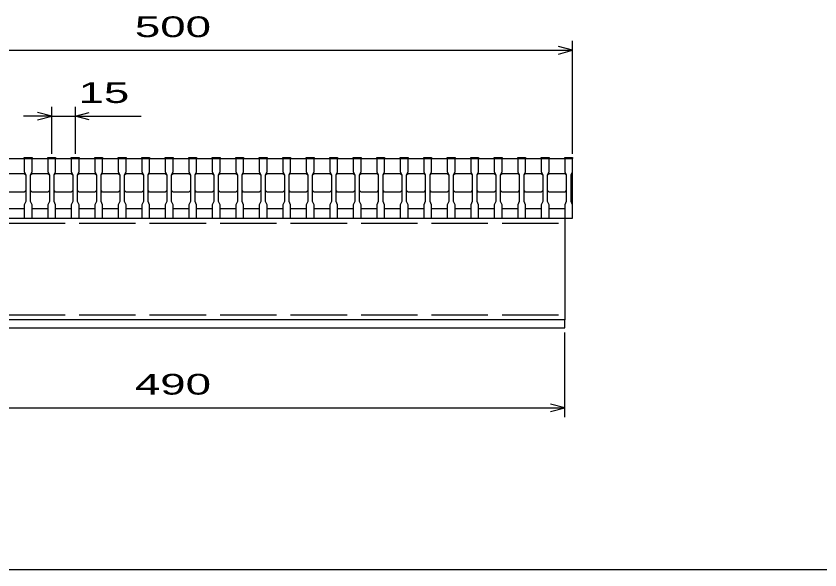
# Model space of a CAD drawing. Units: millimetres, scale not verified. Extents: x -1092 to 1039, y -770 to 632.
# Drawn here: x -658 to -145, y -688 to -335 of the extents above; entities that cross this region are included whole.
import ezdxf
from ezdxf.enums import TextEntityAlignment as Align

# ---------------------------------------------------------------- set-up
doc = ezdxf.new("R2010")
doc.units = ezdxf.units.MM
doc.header["$LTSCALE"] = 6
doc.linetypes.add('DASHED', pattern=[7.5, 6, -1.5])
for name, color, linetype, lineweight in [('0_2', 150, 'Continuous', 25), ('16', 3, 'Continuous', 25), ('22', 4, 'Continuous', 25)]:
    doc.layers.add(name, color=color, linetype=linetype, lineweight=lineweight)
doc.styles.add('ベクトル', font='')
doc.styles.get('ベクトル').set_extended_font_data('ベクトル')

msp = doc.modelspace()

# ---------------------------------------------------------------- linework, layer by layer
at = {"layer": '0_2'}
msp.add_line((1038.6, -687.9), (-1037.4, -687.9), dxfattribs=at)
at = {"layer": '16'}
for p, q in [((-803, -425.5), (-303, -425.5)), ((-653, -425.5), (-653, -424.8)), ((-653, -424.8), (-648, -424.8)), ((-653, -425.5), (-653, -434)), ((-648, -425.5), (-653, -425.5)), ((-648, -424.8), (-648, -425.5)), ((-648, -434), (-648, -425.5)), ((-638, -425.5), (-638, -424.8)), ((-638, -424.8), (-633, -424.8)), ((-638, -425.5), (-638, -434)), ((-633, -425.5), (-638, -425.5)), ((-633, -424.8), (-633, -425.5)), ((-633, -434), (-633, -425.5)), ((-623, -425.5), (-623, -424.8)), ((-623, -424.8), (-618, -424.8)), ((-623, -425.5), (-623, -434)), ((-618, -425.5), (-623, -425.5)), ((-618, -424.8), (-618, -425.5)), ((-618, -434), (-618, -425.5)), ((-608, -425.5), (-608, -424.8)), ((-608, -424.8), (-603, -424.8)), ((-608, -425.5), (-608, -434)), ((-603, -425.5), (-608, -425.5)), ((-603, -424.8), (-603, -425.5)), ((-603, -434), (-603, -425.5)), ((-593, -425.5), (-593, -424.8)), ((-593, -424.8), (-588, -424.8)), ((-593, -425.5), (-593, -434)), ((-588, -425.5), (-593, -425.5)), ((-588, -424.8), (-588, -425.5)), ((-588, -434), (-588, -425.5)), ((-578, -425.5), (-578, -424.8)), ((-578, -424.8), (-573, -424.8)), ((-578, -425.5), (-578, -434)), ((-573, -425.5), (-578, -425.5)), ((-573, -424.8), (-573, -425.5)), ((-573, -434), (-573, -425.5)), ((-563, -425.5), (-563, -424.8)), ((-563, -424.8), (-558, -424.8)), ((-563, -425.5), (-563, -434)), ((-558, -425.5), (-563, -425.5)), ((-558, -424.8), (-558, -425.5)), ((-558, -434), (-558, -425.5)), ((-548, -425.5), (-548, -424.8)), ((-548, -424.8), (-543, -424.8)), ((-548, -425.5), (-548, -434)), ((-543, -425.5), (-548, -425.5)), ((-543, -424.8), (-543, -425.5)), ((-543, -434), (-543, -425.5)), ((-533, -425.5), (-533, -424.8)), ((-533, -424.8), (-528, -424.8)), ((-533, -425.5), (-533, -434)), ((-528, -425.5), (-533, -425.5)), ((-528, -424.8), (-528, -425.5)), ((-528, -434), (-528, -425.5)), ((-518, -425.5), (-518, -424.8)), ((-518, -424.8), (-513, -424.8)), ((-518, -425.5), (-518, -434)), ((-513, -425.5), (-518, -425.5)), ((-513, -424.8), (-513, -425.5)), ((-513, -434), (-513, -425.5)), ((-503, -425.5), (-503, -424.8)), ((-503, -424.8), (-498, -424.8)), ((-503, -425.5), (-503, -434)), ((-498, -425.5), (-503, -425.5)), ((-498, -424.8), (-498, -425.5)), ((-498, -434), (-498, -425.5)), ((-488, -425.5), (-488, -424.8)), ((-488, -424.8), (-483, -424.8)), ((-488, -425.5), (-488, -434)), ((-483, -425.5), (-488, -425.5)), ((-483, -424.8), (-483, -425.5)), ((-483, -434), (-483, -425.5)), ((-473, -425.5), (-473, -424.8)), ((-473, -424.8), (-468, -424.8)), ((-473, -425.5), (-473, -434)), ((-468, -425.5), (-473, -425.5)), ((-468, -424.8), (-468, -425.5)), ((-468, -434), (-468, -425.5)), ((-458, -425.5), (-458, -424.8)), ((-458, -424.8), (-453, -424.8)), ((-458, -425.5), (-458, -434)), ((-453, -425.5), (-458, -425.5)), ((-453, -424.8), (-453, -425.5)), ((-453, -434), (-453, -425.5)), ((-443, -425.5), (-443, -424.8)), ((-443, -424.8), (-438, -424.8)), ((-443, -425.5), (-443, -434)), ((-438, -425.5), (-443, -425.5)), ((-438, -424.8), (-438, -425.5)), ((-438, -434), (-438, -425.5)), ((-428, -425.5), (-428, -424.8)), ((-428, -424.8), (-423, -424.8)), ((-428, -425.5), (-428, -434)), ((-423, -425.5), (-428, -425.5)), ((-423, -424.8), (-423, -425.5)), ((-423, -434), (-423, -425.5)), ((-413, -425.5), (-413, -424.8)), ((-413, -424.8), (-408, -424.8)), ((-413, -425.5), (-413, -434)), ((-408, -425.5), (-413, -425.5)), ((-408, -424.8), (-408, -425.5)), ((-408, -434), (-408, -425.5)), ((-398, -425.5), (-398, -424.8)), ((-398, -424.8), (-393, -424.8)), ((-398, -425.5), (-398, -434)), ((-393, -425.5), (-398, -425.5)), ((-393, -424.8), (-393, -425.5)), ((-393, -434), (-393, -425.5)), ((-383, -425.5), (-383, -424.8)), ((-383, -424.8), (-378, -424.8)), ((-383, -425.5), (-383, -434)), ((-378, -425.5), (-383, -425.5)), ((-378, -424.8), (-378, -425.5)), ((-378, -434), (-378, -425.5)), ((-368, -425.5), (-368, -424.8)), ((-368, -424.8), (-363, -424.8)), ((-368, -425.5), (-368, -434)), ((-363, -425.5), (-368, -425.5)), ((-363, -424.8), (-363, -425.5)), ((-363, -434), (-363, -425.5)), ((-353, -425.5), (-353, -424.8)), ((-353, -424.8), (-348, -424.8)), ((-353, -425.5), (-353, -434)), ((-348, -425.5), (-353, -425.5)), ((-348, -424.8), (-348, -425.5)), ((-348, -434), (-348, -425.5)), ((-338, -425.5), (-338, -424.8)), ((-338, -424.8), (-333, -424.8)), ((-338, -425.5), (-338, -434)), ((-333, -425.5), (-338, -425.5)), ((-333, -424.8), (-333, -425.5)), ((-333, -434), (-333, -425.5)), ((-323, -425.5), (-323, -424.8)), ((-323, -424.8), (-318, -424.8)), ((-323, -425.5), (-323, -434)), ((-318, -425.5), (-323, -425.5)), ((-318, -424.8), (-318, -425.5)), ((-318, -434), (-318, -425.5)), ((-308, -425.5), (-308, -424.8)), ((-308, -424.8), (-303, -424.8)), ((-308, -425.5), (-308, -434)), ((-303, -425.5), (-308, -425.5)), ((-303, -424.8), (-303, -425.5)), ((-303, -434), (-303, -425.5)), ((-303, -457.5), (-303, -425.5)), ((-663, -435), (-653, -435)), ((-653, -434), (-652, -436)), ((-653, -435), (-652, -436)), ((-652, -436), (-652, -453)), ((-649, -436), (-648, -434)), ((-649, -436), (-648, -435)), ((-649, -453), (-649, -436)), ((-648, -435), (-638, -435)), ((-638, -434), (-637, -436)), ((-638, -435), (-637, -436)), ((-637, -436), (-637, -453)), ((-634, -436), (-633, -434)), ((-634, -436), (-633, -435)), ((-634, -453), (-634, -436)), ((-633, -435), (-623, -435)), ((-623, -434), (-622, -436)), ((-623, -435), (-622, -436)), ((-622, -436), (-622, -453)), ((-619, -436), (-618, -434)), ((-619, -436), (-618, -435)), ((-619, -453), (-619, -436)), ((-618, -435), (-608, -435)), ((-608, -434), (-607, -436)), ((-608, -435), (-607, -436)), ((-607, -436), (-607, -453)), ((-604, -436), (-603, -434)), ((-604, -436), (-603, -435)), ((-604, -453), (-604, -436)), ((-603, -435), (-593, -435)), ((-593, -434), (-592, -436)), ((-593, -435), (-592, -436)), ((-592, -436), (-592, -453)), ((-589, -436), (-588, -434)), ((-589, -436), (-588, -435)), ((-589, -453), (-589, -436)), ((-588, -435), (-578, -435)), ((-578, -434), (-577, -436)), ((-578, -435), (-577, -436)), ((-577, -436), (-577, -453)), ((-574, -436), (-573, -434)), ((-574, -436), (-573, -435)), ((-574, -453), (-574, -436)), ((-573, -435), (-563, -435)), ((-563, -434), (-562, -436)), ((-563, -435), (-562, -436)), ((-562, -436), (-562, -453)), ((-559, -436), (-558, -434)), ((-559, -436), (-558, -435)), ((-559, -453), (-559, -436)), ((-558, -435), (-548, -435)), ((-548, -434), (-547, -436)), ((-548, -435), (-547, -436)), ((-547, -436), (-547, -453)), ((-544, -436), (-543, -434)), ((-544, -436), (-543, -435)), ((-544, -453), (-544, -436)), ((-543, -435), (-533, -435)), ((-533, -434), (-532, -436)), ((-533, -435), (-532, -436)), ((-532, -436), (-532, -453)), ((-529, -436), (-528, -434)), ((-529, -436), (-528, -435)), ((-529, -453), (-529, -436)), ((-528, -435), (-518, -435)), ((-518, -434), (-517, -436)), ((-518, -435), (-517, -436)), ((-517, -436), (-517, -453)), ((-514, -436), (-513, -434)), ((-514, -436), (-513, -435)), ((-514, -453), (-514, -436)), ((-513, -435), (-503, -435)), ((-503, -434), (-502, -436)), ((-503, -435), (-502, -436)), ((-502, -436), (-502, -453)), ((-499, -436), (-498, -434)), ((-499, -436), (-498, -435)), ((-499, -453), (-499, -436)), ((-498, -435), (-488, -435)), ((-488, -434), (-487, -436)), ((-488, -435), (-487, -436)), ((-487, -436), (-487, -453)), ((-484, -436), (-483, -434)), ((-484, -436), (-483, -435)), ((-484, -453), (-484, -436)), ((-483, -435), (-473, -435)), ((-473, -434), (-472, -436)), ((-473, -435), (-472, -436)), ((-472, -436), (-472, -453)), ((-469, -436), (-468, -434)), ((-469, -436), (-468, -435)), ((-469, -453), (-469, -436)), ((-468, -435), (-458, -435)), ((-458, -434), (-457, -436)), ((-458, -435), (-457, -436)), ((-457, -436), (-457, -453)), ((-454, -436), (-453, -434)), ((-454, -436), (-453, -435)), ((-454, -453), (-454, -436)), ((-453, -435), (-443, -435)), ((-443, -434), (-442, -436)), ((-443, -435), (-442, -436)), ((-442, -436), (-442, -453)), ((-439, -436), (-438, -434)), ((-439, -436), (-438, -435)), ((-439, -453), (-439, -436)), ((-438, -435), (-428, -435)), ((-428, -434), (-427, -436)), ((-428, -435), (-427, -436)), ((-427, -436), (-427, -453)), ((-424, -436), (-423, -434)), ((-424, -436), (-423, -435)), ((-424, -453), (-424, -436)), ((-423, -435), (-413, -435)), ((-413, -434), (-412, -436)), ((-413, -435), (-412, -436)), ((-412, -436), (-412, -453)), ((-409, -436), (-408, -434)), ((-409, -436), (-408, -435)), ((-409, -453), (-409, -436)), ((-408, -435), (-398, -435)), ((-398, -434), (-397, -436)), ((-398, -435), (-397, -436)), ((-397, -436), (-397, -453)), ((-394, -436), (-393, -434)), ((-394, -436), (-393, -435)), ((-394, -453), (-394, -436)), ((-393, -435), (-383, -435)), ((-383, -434), (-382, -436)), ((-383, -435), (-382, -436)), ((-382, -436), (-382, -453)), ((-379, -436), (-378, -434)), ((-379, -436), (-378, -435)), ((-379, -453), (-379, -436)), ((-378, -435), (-368, -435)), ((-368, -434), (-367, -436)), ((-368, -435), (-367, -436)), ((-367, -436), (-367, -453)), ((-364, -436), (-363, -434)), ((-364, -436), (-363, -435)), ((-364, -453), (-364, -436)), ((-363, -435), (-353, -435)), ((-353, -434), (-352, -436)), ((-353, -435), (-352, -436)), ((-352, -436), (-352, -453)), ((-349, -436), (-348, -434)), ((-349, -436), (-348, -435)), ((-349, -453), (-349, -436)), ((-348, -435), (-338, -435)), ((-338, -434), (-337, -436)), ((-338, -435), (-337, -436)), ((-337, -436), (-337, -453)), ((-334, -436), (-333, -434)), ((-334, -436), (-333, -435)), ((-334, -453), (-334, -436)), ((-333, -435), (-323, -435)), ((-323, -434), (-322, -436)), ((-323, -435), (-322, -436)), ((-322, -436), (-322, -453)), ((-319, -436), (-318, -434)), ((-319, -436), (-318, -435)), ((-319, -453), (-319, -436)), ((-318, -435), (-308, -435)), ((-308, -434), (-307, -436)), ((-308, -435), (-307, -436)), ((-307, -436), (-307, -453)), ((-304, -436), (-303, -434)), ((-304, -453), (-304, -436)), ((-652, -446), (-653, -447)), ((-648, -447), (-649, -446)), ((-637, -446), (-638, -447)), ((-633, -447), (-634, -446)), ((-622, -446), (-623, -447)), ((-618, -447), (-619, -446)), ((-607, -446), (-608, -447)), ((-603, -447), (-604, -446)), ((-592, -446), (-593, -447)), ((-588, -447), (-589, -446)), ((-577, -446), (-578, -447)), ((-573, -447), (-574, -446)), ((-562, -446), (-563, -447)), ((-558, -447), (-559, -446)), ((-547, -446), (-548, -447)), ((-543, -447), (-544, -446)), ((-532, -446), (-533, -447)), ((-528, -447), (-529, -446)), ((-517, -446), (-518, -447)), ((-513, -447), (-514, -446)), ((-502, -446), (-503, -447)), ((-498, -447), (-499, -446)), ((-487, -446), (-488, -447)), ((-483, -447), (-484, -446)), ((-472, -446), (-473, -447)), ((-468, -447), (-469, -446)), ((-457, -446), (-458, -447)), ((-453, -447), (-454, -446)), ((-442, -446), (-443, -447)), ((-438, -447), (-439, -446)), ((-427, -446), (-428, -447)), ((-423, -447), (-424, -446)), ((-412, -446), (-413, -447)), ((-408, -447), (-409, -446)), ((-397, -446), (-398, -447)), ((-393, -447), (-394, -446)), ((-382, -446), (-383, -447)), ((-378, -447), (-379, -446)), ((-367, -446), (-368, -447)), ((-363, -447), (-364, -446)), ((-352, -446), (-353, -447)), ((-348, -447), (-349, -446)), ((-337, -446), (-338, -447)), ((-333, -447), (-334, -446)), ((-322, -446), (-323, -447)), ((-318, -447), (-319, -446)), ((-307, -446), (-308, -447)), ((-653, -447), (-663, -447)), ((-638, -447), (-648, -447)), ((-623, -447), (-633, -447)), ((-608, -447), (-618, -447)), ((-593, -447), (-603, -447)), ((-578, -447), (-588, -447)), ((-563, -447), (-573, -447)), ((-548, -447), (-558, -447)), ((-533, -447), (-543, -447)), ((-518, -447), (-528, -447)), ((-503, -447), (-513, -447)), ((-488, -447), (-498, -447)), ((-473, -447), (-483, -447)), ((-458, -447), (-468, -447)), ((-443, -447), (-453, -447)), ((-428, -447), (-438, -447)), ((-413, -447), (-423, -447)), ((-398, -447), (-408, -447)), ((-383, -447), (-393, -447)), ((-368, -447), (-378, -447)), ((-353, -447), (-363, -447)), ((-338, -447), (-348, -447)), ((-323, -447), (-333, -447)), ((-308, -447), (-318, -447)), ((-652, -453), (-653, -455)), ((-653, -455), (-653, -463.5)), ((-648, -455), (-649, -453)), ((-648, -463.5), (-648, -455)), ((-637, -453), (-638, -455)), ((-638, -455), (-638, -463.5)), ((-633, -455), (-634, -453)), ((-633, -463.5), (-633, -455)), ((-622, -453), (-623, -455)), ((-623, -455), (-623, -463.5)), ((-618, -455), (-619, -453)), ((-618, -463.5), (-618, -455)), ((-607, -453), (-608, -455)), ((-608, -455), (-608, -463.5)), ((-603, -455), (-604, -453)), ((-603, -463.5), (-603, -455)), ((-592, -453), (-593, -455)), ((-593, -455), (-593, -463.5)), ((-588, -455), (-589, -453)), ((-588, -463.5), (-588, -455)), ((-577, -453), (-578, -455)), ((-578, -455), (-578, -463.5)), ((-573, -455), (-574, -453)), ((-573, -463.5), (-573, -455)), ((-562, -453), (-563, -455)), ((-563, -455), (-563, -463.5)), ((-558, -455), (-559, -453)), ((-558, -463.5), (-558, -455)), ((-547, -453), (-548, -455)), ((-548, -455), (-548, -463.5)), ((-543, -455), (-544, -453)), ((-543, -463.5), (-543, -455)), ((-532, -453), (-533, -455)), ((-533, -455), (-533, -463.5)), ((-528, -455), (-529, -453)), ((-528, -463.5), (-528, -455)), ((-517, -453), (-518, -455)), ((-518, -455), (-518, -463.5)), ((-513, -455), (-514, -453)), ((-513, -463.5), (-513, -455)), ((-502, -453), (-503, -455)), ((-503, -455), (-503, -463.5)), ((-498, -455), (-499, -453)), ((-498, -463.5), (-498, -455)), ((-487, -453), (-488, -455)), ((-488, -455), (-488, -463.5)), ((-483, -455), (-484, -453)), ((-483, -463.5), (-483, -455)), ((-472, -453), (-473, -455)), ((-473, -455), (-473, -463.5)), ((-468, -455), (-469, -453)), ((-468, -463.5), (-468, -455)), ((-457, -453), (-458, -455)), ((-458, -455), (-458, -463.5)), ((-453, -455), (-454, -453)), ((-453, -463.5), (-453, -455)), ((-442, -453), (-443, -455)), ((-443, -455), (-443, -463.5)), ((-438, -455), (-439, -453)), ((-438, -463.5), (-438, -455)), ((-427, -453), (-428, -455)), ((-428, -455), (-428, -463.5)), ((-423, -455), (-424, -453)), ((-423, -463.5), (-423, -455)), ((-412, -453), (-413, -455)), ((-413, -455), (-413, -463.5)), ((-408, -455), (-409, -453)), ((-408, -463.5), (-408, -455)), ((-397, -453), (-398, -455)), ((-398, -455), (-398, -463.5)), ((-393, -455), (-394, -453)), ((-393, -463.5), (-393, -455)), ((-382, -453), (-383, -455)), ((-383, -455), (-383, -463.5)), ((-378, -455), (-379, -453)), ((-378, -463.5), (-378, -455)), ((-367, -453), (-368, -455)), ((-368, -455), (-368, -463.5)), ((-363, -455), (-364, -453)), ((-363, -463.5), (-363, -455)), ((-352, -453), (-353, -455)), ((-353, -455), (-353, -463.5)), ((-348, -455), (-349, -453)), ((-348, -463.5), (-348, -455)), ((-337, -453), (-338, -455)), ((-338, -455), (-338, -463.5)), ((-333, -455), (-334, -453)), ((-333, -463.5), (-333, -455)), ((-322, -453), (-323, -455)), ((-323, -455), (-323, -463.5)), ((-318, -455), (-319, -453)), ((-318, -463.5), (-318, -455)), ((-307, -453), (-308, -455)), ((-308, -455), (-308, -463.5)), ((-303, -455), (-304, -453)), ((-303, -463.5), (-303, -455)), ((-663, -457.5), (-653, -457.5)), ((-648, -457.5), (-638, -457.5)), ((-633, -457.5), (-623, -457.5)), ((-618, -457.5), (-608, -457.5)), ((-603, -457.5), (-593, -457.5)), ((-588, -457.5), (-578, -457.5)), ((-573, -457.5), (-563, -457.5)), ((-558, -457.5), (-548, -457.5)), ((-543, -457.5), (-533, -457.5)), ((-528, -457.5), (-518, -457.5)), ((-513, -457.5), (-503, -457.5)), ((-498, -457.5), (-488, -457.5)), ((-483, -457.5), (-473, -457.5)), ((-468, -457.5), (-458, -457.5)), ((-453, -457.5), (-443, -457.5)), ((-438, -457.5), (-428, -457.5)), ((-423, -457.5), (-413, -457.5)), ((-408, -457.5), (-398, -457.5)), ((-393, -457.5), (-383, -457.5)), ((-378, -457.5), (-368, -457.5)), ((-363, -457.5), (-353, -457.5)), ((-348, -457.5), (-338, -457.5)), ((-333, -457.5), (-323, -457.5)), ((-318, -457.5), (-308, -457.5)), ((-798, -463.5), (-308, -463.5)), ((-653, -463.5), (-648, -463.5)), ((-638, -463.5), (-633, -463.5)), ((-623, -463.5), (-618, -463.5)), ((-608, -463.5), (-603, -463.5)), ((-593, -463.5), (-588, -463.5)), ((-578, -463.5), (-573, -463.5)), ((-563, -463.5), (-558, -463.5)), ((-548, -463.5), (-543, -463.5)), ((-533, -463.5), (-528, -463.5)), ((-518, -463.5), (-513, -463.5)), ((-503, -463.5), (-498, -463.5)), ((-488, -463.5), (-483, -463.5)), ((-473, -463.5), (-468, -463.5)), ((-458, -463.5), (-453, -463.5)), ((-443, -463.5), (-438, -463.5)), ((-428, -463.5), (-423, -463.5)), ((-413, -463.5), (-408, -463.5)), ((-398, -463.5), (-393, -463.5)), ((-383, -463.5), (-378, -463.5)), ((-368, -463.5), (-363, -463.5)), ((-353, -463.5), (-348, -463.5)), ((-338, -463.5), (-333, -463.5)), ((-323, -463.5), (-318, -463.5)), ((-308, -463.5), (-303, -463.5)), ((-308, -463.5), (-308, -528.5)), ((-308, -528.5), (-798, -528.5)), ((-308, -528.5), (-798, -528.5)), ((-308, -533.5), (-308, -528.5)), ((-798, -533.5), (-308, -533.5))]:
    msp.add_line(p, q, dxfattribs=at)
at = {"layer": '16', "linetype": 'DASHED'}
for p, q in [((-798, -466.7), (-308, -466.7)), ((-798, -525.3), (-308, -525.3))]:
    msp.add_line(p, q, dxfattribs=at)
at = {"layer": '22'}
for p, q in [((-303, -422.5), (-303, -350.5)), ((-803, -356.5), (-303, -356.5)), ((-303, -356.5), (-312, -354.1)), ((-312, -358.9), (-303, -356.5)), ((-635.5, -422.5), (-635.5, -392.5)), ((-620.5, -392.5), (-620.5, -422.5)), ((-635.5, -398.5), (-653.5, -398.5)), ((-635.5, -398.5), (-644.5, -396.1)), ((-644.5, -400.9), (-635.5, -398.5)), ((-635.5, -398.5), (-620.5, -398.5)), ((-620.5, -398.5), (-611.5, -396.1)), ((-611.5, -400.9), (-620.5, -398.5)), ((-620.5, -398.5), (-578.5, -398.5)), ((-308, -590.5), (-308, -536.5)), ((-798, -584.5), (-308, -584.5)), ((-308, -584.5), (-317, -582.1)), ((-317, -586.9), (-308, -584.5))]:
    msp.add_line(p, q, dxfattribs=at)

# ---------------------------------------------------------------- texts
at = {"layer": '22', "color": 2, "style": 'ベクトル', "width": 1.65}
for s, p in [(' 500 ', (-590.5, -341.5)), (' 15 ', (-626.5, -383.5)), (' 490 ', (-590.5, -569.5))]:
    msp.add_text(s, height=13.2, dxfattribs=at).set_placement(p, align=Align.MIDDLE_LEFT)

doc.saveas('drawing.dxf')
